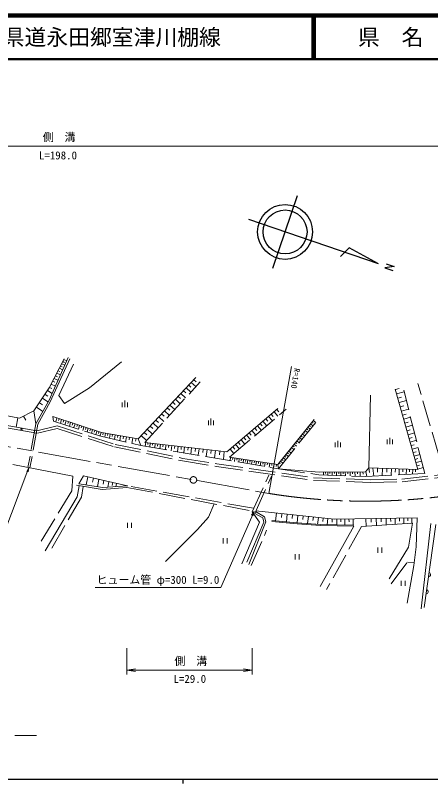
# Model space of a CAD drawing. Units: millimetres, scale not verified. Extents: x 40000 to 680000, y 20000 to 380000.
# Drawn here: x 229648 to 324780, y 204000 to 380000 of the extents above; entities that cross this region are included whole.
import ezdxf
from ezdxf.enums import TextEntityAlignment as Align

# ---------------------------------------------------------------- set-up
doc = ezdxf.new("R2010")
doc.units = ezdxf.units.MM
doc.header["$LTSCALE"] = 1000
doc.linetypes.add('CHAIN', pattern=[18.5, 12, -1.5, 3.5, -1.5])
doc.linetypes.add('DASHED', pattern=[7.5, 6, -1.5])
for name, color, linetype, lineweight in [('M-BMK', 2, 'CHAIN', 13), ('M-STR-HTXT', 7, 'Continuous', 13), ('M-TTL', 2, 'Continuous', 140), ('M-TTL-BAND', 7, 'Continuous', 25), ('M-TTL-LINE', 7, 'Continuous', 50), ('M-WORK', 1, 'Continuous', 13), ('方位マーク', 3, 'Continuous', 25)]:
    doc.layers.add(name, color=color, linetype=linetype, lineweight=lineweight)
doc.layers.add('M-TTL-TXT', color=7, linetype='Continuous')
doc.styles.add('ＭＳ ゴシック', font='')
doc.styles.get('ＭＳ ゴシック').set_extended_font_data('MS Gothic')

# ---------------------------------------------------------------- blocks, each defined once
blk = doc.blocks.new('open_arrow')
at = {"color": 0, "linetype": 'Continuous', "lineweight": -2}
blk.add_lwpolyline([(7.5, 1.25), (0, 0), (7.5, -1.25)], dxfattribs=at)

msp = doc.modelspace()

# ---------------------------------------------------------------- linework, layer by layer
at = {"layer": 'M-BMK'}
msp.add_line((162129, 293041), (287686, 270481), dxfattribs=at)
msp.add_circle((270438, 273580), 750, dxfattribs=at)
msp.add_arc((309925, 408703), 140000, 260.86, 292.8087, dxfattribs=at)
at = {"layer": 'M-STR-HTXT'}
for p, q in [((144767, 350000), (334033, 350000)), ((287686, 270481), (292912, 299564)), ((255189, 235000), (255189, 229000)), ((283904, 235000), (283904, 229000)), ((255189, 230000), (283904, 230000))]:
    msp.add_line(p, q, dxfattribs=at)
for points in [[(232758, 276385), (226767, 260618), (198017, 260618)], [(284324, 266324), (276689, 248941), (247939, 248941)]]:
    msp.add_lwpolyline(points, dxfattribs=at)
at = {"layer": 'M-TTL'}
msp.add_line((680000, 380000), (40000, 380000), dxfattribs=at)
at = {"layer": 'M-TTL-BAND'}
for p, q in [((40000, 205000), (579000, 205000)), ((268000, 205000), (268000, 204000))]:
    msp.add_line(p, q, dxfattribs=at)
at = {"layer": 'M-TTL-LINE'}
for p, q in [((297750, 380000), (297750, 370000)), ((298250, 380000), (298250, 370000)), ((40000, 370000), (680000, 370000))]:
    msp.add_line(p, q, dxfattribs=at)
at = {"layer": 'M-WORK'}
for p, q in [((240769, 301164), (241415, 300833)), ((242934, 300060), (239627, 292906)), ((240004, 299673), (240376, 299482)), ((240271, 300194), (240964, 299838)), ((240520, 300679), (240867, 300501)), ((246616, 294689), (253934, 300599)), ((239162, 298034), (239961, 297624)), ((239449, 298593), (239849, 298388)), ((239736, 299152), (240480, 298770)), ((238215, 296188), (238676, 295952)), ((238546, 296833), (239404, 296393)), ((238854, 297433), (239283, 297213)), ((269946, 295920), (270983, 294945)), ((270530, 296542), (271049, 296055)), ((237037, 294072), (238046, 293394)), ((237496, 294787), (238037, 294509)), ((237884, 295544), (238805, 295071)), ((240940, 291100), (246616, 294689)), ((268153, 294011), (268689, 293508)), ((268757, 294654), (269811, 293664)), ((269351, 295287), (269878, 294792)), ((316704, 294313), (317565, 294555)), ((235838, 292286), (237114, 291430)), ((236437, 293179), (237075, 292751)), ((239627, 292906), (240940, 291100)), ((266934, 292714), (267479, 292202)), ((267548, 293368), (268620, 292361)), ((310620, 276337), (310981, 292980)), ((316995, 293280), (318716, 293765)), ((317276, 292282), (318108, 292516)), ((235153, 291265), (235882, 290776)), ((254116, 290234), (254116, 291284)), ((254716, 290234), (254716, 291734)), ((255316, 290234), (255316, 291284)), ((265069, 290730), (266178, 289688)), ((265694, 291395), (266248, 290874)), ((266319, 292060), (267409, 291036)), ((317557, 291284), (319221, 291753)), ((317829, 290319), (318633, 290545)), ((234468, 290244), (235926, 289265)), ((263152, 288689), (263725, 288151)), ((263798, 289377), (264925, 288318)), ((264434, 290053), (264997, 289524)), ((288267, 288663), (288714, 288137)), ((288898, 289199), (289792, 288146)), ((289530, 289735), (289977, 289209)), ((318101, 289354), (319709, 289807)), ((318364, 288421), (319141, 288640)), ((230190, 287769), (229796, 285700)), ((231537, 288177), (232024, 287243)), ((238235, 288087), (238348, 287071)), ((239185, 287774), (238894, 286895)), ((239711, 287599), (239566, 287160)), ((240238, 287425), (239951, 286555)), ((240760, 287253), (240617, 286818)), ((241282, 287080), (240997, 286219)), ((241799, 286909), (241657, 286479)), ((261849, 287302), (262431, 286755)), ((262506, 288001), (263652, 286924)), ((273860, 286118), (273860, 287168)), ((274460, 286118), (274460, 287618)), ((275060, 286118), (275060, 287168)), ((286375, 287055), (287268, 286005)), ((287006, 287591), (287452, 287066)), ((287636, 288127), (288530, 287075)), ((297907, 287200), (298455, 286759)), ((318627, 287488), (320181, 287926)), ((242316, 286738), (242034, 285885)), ((242828, 286569), (242687, 286142)), ((243341, 286400), (243061, 285554)), ((243848, 286232), (243708, 285810)), ((244355, 286065), (244078, 285227)), ((244858, 285899), (244719, 285480)), ((245360, 285732), (245086, 284903)), ((245858, 285568), (245721, 285153)), ((246356, 285403), (246084, 284582)), ((246849, 285240), (246713, 284830)), ((259855, 285181), (261040, 284067)), ((260523, 285892), (261116, 285335)), ((261192, 286603), (262357, 285508)), ((284486, 285451), (284931, 284926)), ((285115, 285985), (286007, 284935)), ((285745, 286520), (286191, 285995)), ((296338, 285254), (296615, 285031)), ((296652, 285643), (297203, 285199)), ((296966, 286033), (297242, 285811)), ((297280, 286422), (297829, 285979)), ((297594, 286811), (297868, 286590)), ((318881, 286587), (319632, 286799)), ((319135, 285685), (320638, 286109)), ((247342, 285077), (247073, 284263)), ((247830, 284916), (247696, 284509)), ((248319, 284755), (248052, 283948)), ((248802, 284595), (248669, 284192)), ((249286, 284435), (249022, 283636)), ((249781, 284342), (249712, 283927)), ((250279, 284259), (250130, 283363)), ((250817, 284169), (250742, 283721)), ((251354, 284080), (251194, 283116)), ((251933, 283984), (251852, 283502)), ((252511, 283887), (252338, 282851)), ((253132, 283784), (253046, 283266)), ((253754, 283681), (253568, 282567)), ((254422, 283569), (254330, 283012)), ((255091, 283458), (254891, 282260)), ((258496, 283734), (259702, 282602)), ((259176, 284458), (259778, 283891)), ((282598, 283847), (283489, 282799)), ((283227, 284382), (283673, 283857)), ((283856, 284916), (284747, 283867)), ((295083, 283697), (295361, 283473)), ((295397, 284086), (295951, 283639)), ((295711, 284476), (295988, 284252)), ((296025, 284865), (296577, 284419)), ((319380, 284814), (320107, 285018)), ((319626, 283942), (321079, 284351)), ((255809, 283339), (255710, 282740)), ((256528, 283219), (256314, 281931)), ((257301, 283091), (257194, 282446)), ((257812, 283006), (258425, 281442)), ((259502, 282159), (259399, 281278)), ((260031, 282098), (259979, 281657)), ((260560, 282036), (260451, 281100)), ((261121, 281971), (261067, 281503)), ((261683, 281906), (261567, 280912)), ((262279, 281836), (262221, 281340)), ((262875, 281767), (262752, 280712)), ((263507, 281693), (263446, 281166)), ((264140, 281620), (264010, 280500)), ((280085, 281713), (280974, 280666)), ((280713, 282246), (281158, 281723)), ((281341, 282780), (282231, 281732)), ((281970, 283313), (282415, 282790)), ((293514, 281751), (294074, 281300)), ((293828, 282140), (294108, 281914)), ((294142, 282529), (294700, 282080)), ((294456, 282919), (294735, 282694)), ((294769, 283308), (295326, 282859)), ((302940, 281067), (302940, 282117)), ((303540, 281067), (303540, 282567)), ((304140, 281067), (304140, 282117)), ((314814, 281753), (314814, 282803)), ((315414, 281753), (315414, 283253)), ((316014, 281753), (316014, 282803)), ((319863, 283099), (320566, 283297)), ((320101, 282257), (321505, 282652)), ((320330, 281442), (321009, 281634)), ((264812, 281542), (264747, 280982)), ((265484, 281463), (265346, 280275)), ((266197, 281380), (266128, 280786)), ((266910, 281298), (266763, 280036)), ((267667, 281209), (267594, 280579)), ((268424, 281121), (268268, 279782)), ((269228, 281028), (269150, 280358)), ((270031, 280934), (269866, 279513)), ((270885, 280835), (270802, 280124)), ((271738, 280736), (271562, 279226)), ((272643, 280631), (272556, 279876)), ((273549, 280525), (273363, 278923)), ((274511, 280413), (274417, 279612)), ((275472, 280302), (275274, 278600)), ((276493, 280183), (276394, 279332)), ((277513, 280064), (277303, 278258)), ((278831, 280647), (279719, 279601)), ((279458, 281180), (279902, 280657)), ((292259, 280194), (292822, 279740)), ((292573, 280583), (292854, 280356)), ((292887, 280972), (293448, 280520)), ((293200, 281361), (293481, 281135)), ((320560, 280628), (321917, 281010)), ((320782, 279840), (321438, 280025)), ((278956, 278735), (278843, 277998)), ((279450, 278659), (279394, 278291)), ((279945, 278583), (279830, 277832)), ((280439, 278507), (280381, 278132)), ((280933, 278431), (280816, 277666)), ((281427, 278356), (281369, 277973)), ((281922, 278280), (281802, 277499)), ((282416, 278204), (282356, 277814)), ((282910, 278128), (282788, 277333)), ((290690, 278247), (290974, 278018)), ((291004, 278637), (291570, 278180)), ((291318, 279026), (291601, 278798)), ((291631, 279415), (292196, 278960)), ((291945, 279804), (292228, 279577)), ((321004, 279053), (322316, 279423)), ((321218, 278292), (321852, 278471)), ((229087, 277092), (242800, 274450)), ((283404, 278052), (283343, 277655)), ((283898, 277977), (283774, 277167)), ((284393, 277901), (284331, 277496)), ((284887, 277825), (284760, 277001)), ((285382, 277749), (285318, 277337)), ((285876, 277673), (285748, 276834)), ((286380, 277596), (286316, 277176)), ((286884, 277519), (286753, 276665)), ((287396, 277440), (287331, 277013)), ((287909, 277362), (287775, 276492)), ((288430, 277282), (288364, 276847)), ((288952, 277202), (288816, 276316)), ((289483, 277120), (289415, 276678)), ((289749, 277079), (289925, 276130)), ((290062, 277469), (290346, 277240)), ((290376, 277858), (290944, 277400)), ((310620, 276337), (310800, 275303)), ((321432, 277531), (322701, 277888)), ((321640, 276795), (322253, 276968)), ((321847, 276059), (323073, 276405)), ((300221, 275362), (300227, 274703)), ((300721, 275367), (300724, 275037)), ((301221, 275372), (301228, 274666)), ((301721, 275377), (301724, 275024)), ((302221, 275382), (302228, 274628)), ((302721, 275387), (302724, 275010)), ((303221, 275392), (303229, 274591)), ((303721, 275397), (303725, 274996)), ((304221, 275402), (304229, 274554)), ((304729, 275407), (304733, 274983)), ((305238, 275412), (305247, 274516)), ((305775, 275417), (305780, 274969)), ((306313, 275422), (306322, 274476)), ((306881, 275428), (306885, 274955)), ((307449, 275434), (307458, 274434)), ((308048, 275440), (308053, 274940)), ((308648, 275446), (308659, 274389)), ((309282, 275452), (309287, 274924)), ((309904, 275485), (310195, 274360)), ((311508, 276307), (311753, 274441)), ((312637, 276268), (312605, 275327)), ((313767, 276229), (313709, 274543)), ((314778, 276194), (314749, 275351)), ((315790, 276160), (315738, 274648)), ((316697, 276128), (316671, 275373)), ((317604, 276097), (317557, 274743)), ((318417, 276069), (318393, 275392)), ((319229, 276041), (319187, 274828)), ((319957, 276016), (319937, 275409)), ((320686, 275991), (320648, 274903)), ((321338, 275969), (321320, 275425)), ((242800, 274450), (242566, 271072)), ((245294, 274483), (244200, 272716)), ((255342, 272192), (245294, 274483)), ((246269, 274260), (245857, 272453)), ((247534, 273972), (247328, 273068)), ((248800, 273683), (248426, 272045)), ((249947, 273422), (249760, 272603)), ((251093, 273161), (250808, 271908)), ((251970, 272961), (251827, 272334)), ((243618, 272351), (249560, 271381)), ((243778, 269673), (244232, 272191)), ((244200, 272716), (249719, 271840)), ((249560, 271381), (255189, 271866)), ((249719, 271840), (255342, 272192)), ((252847, 272761), (252679, 272025)), ((255339, 272193), (255322, 272120)), ((236445, 257363), (243778, 269673)), ((275191, 268082), (273876, 265074)), ((285609, 263867), (283904, 266299)), ((286369, 264856), (284471, 265919)), ((284652, 266318), (286702, 265140)), ((284718, 266463), (302711, 264578)), ((289445, 265968), (289258, 264178)), ((290698, 265837), (290604, 264942)), ((273876, 265074), (271390, 262213)), ((286598, 263866), (286369, 264856)), ((286702, 265140), (287031, 263944)), ((291951, 265705), (291769, 263963)), ((293171, 265577), (293080, 264706)), ((294391, 265450), (294213, 263753)), ((295579, 265325), (295490, 264477)), ((296766, 265201), (296595, 263565)), ((297911, 265081), (297825, 264263)), ((299056, 264961), (298891, 263385)), ((300159, 264845), (300076, 264057)), ((301262, 264730), (301113, 263304)), ((302260, 264625), (302186, 263912)), ((302711, 264578), (321674, 264887)), ((303261, 264587), (303283, 263266)), ((304186, 264602), (304196, 263942)), ((305110, 264617), (305132, 263234)), ((306078, 264633), (306089, 263941)), ((307045, 264648), (307069, 263201)), ((309951, 264696), (309979, 262991)), ((311144, 264715), (311158, 263863)), ((312337, 264734), (312363, 263140)), ((313453, 264753), (313466, 263955)), ((314570, 264771), (314594, 263279)), ((315614, 264788), (315626, 264042)), ((316658, 264805), (316681, 263409)), ((317635, 264821), (317646, 264123)), ((318612, 264837), (318633, 263531)), ((319526, 264852), (319537, 264199)), ((320440, 264866), (320460, 263645)), ((321674, 264887), (321457, 258284)), ((255342, 263777), (255342, 262577)), ((256242, 262577), (256242, 263777)), ((281505, 254391), (285609, 263867)), ((282668, 254750), (286598, 263866)), ((287031, 263944), (283137, 254234)), ((299474, 249184), (307202, 262998)), ((320624, 263655), (308967, 262928)), ((319744, 258202), (320624, 263655)), ((322584, 244080), (324836, 263629)), ((323329, 244377), (325979, 263375)), ((271390, 262213), (264072, 254895)), ((277269, 260215), (277269, 259015)), ((278169, 259015), (278169, 260215)), ((312682, 258077), (312682, 256877)), ((313582, 256877), (313582, 258077)), ((315276, 250955), (319744, 258202)), ((321457, 258284), (320964, 253969)), ((293734, 256573), (293734, 255373)), ((294634, 255373), (294634, 256573)), ((320964, 253969), (319428, 245326)), ((318053, 250479), (318053, 249279)), ((318953, 249279), (318953, 250479)), ((229500, 215000), (234500, 215000))]:
    msp.add_line(p, q, dxfattribs=at)
at = {"layer": 'M-WORK', "linetype": 'DASHED'}
for p, q in [((259317, 282181), (272017, 296078)), ((278737, 278768), (291719, 289780)), ((234368, 286424), (232540, 276427)), ((234825, 286318), (232998, 276321)), ((283904, 266299), (287741, 274646)), ((284471, 265919), (288349, 274469)), ((242566, 271072), (234822, 258380)), ((245206, 272092), (244775, 269599)), ((255189, 271866), (283925, 266430)), ((284217, 267087), (255342, 272192)), ((244775, 269599), (237316, 256797)), ((308967, 262928), (300940, 248457)), ((283690, 253987), (287208, 262055)), ((315760, 249779), (319450, 254700)), ((319450, 254700), (321039, 254623))]:
    msp.add_line(p, q, dxfattribs=at)
at = {"layer": 'M-WORK'}
for points in [[(234539, 284305), (144767, 300109), (141515, 304503), (131445, 304722), (123549, 304417), (114480, 303073), (102760, 304253), (102072, 303424)], [(102193, 304798), (114530, 303673), (123513, 304963), (131417, 305244), (141808, 305033), (144833, 300858), (234593, 284845)], [(182663, 299628), (183249, 296708), (230604, 287690), (233911, 289414), (237429, 294656), (240841, 301305)], [(233911, 289414), (234368, 286424), (237358, 291877), (241756, 301587)], [(242108, 301305), (237605, 291455), (234825, 286318)], [(238235, 288087), (249352, 284413), (257812, 283006), (271009, 297051)], [(289925, 276130), (299221, 275352), (309881, 275458), (310620, 276337), (321878, 275950), (316689, 294368)], [(259317, 282181), (278068, 280000), (289749, 289921)], [(278737, 278768), (289749, 277079), (298087, 287423)], [(307202, 262998), (299572, 263130), (294209, 263553), (288376, 264053)], [(307206, 263198), (299581, 263330), (294225, 263752), (288393, 264252)]]:
    msp.add_lwpolyline(points, dxfattribs=at)
at = {"layer": 'M-WORK', "linetype": 'DASHED'}
for points in [[(328130, 274865), (326807, 278737), (321835, 295695)], [(289925, 276130), (299162, 274742), (309881, 274344), (323414, 275047), (318618, 294157)], [(238348, 287071), (249208, 283576), (258425, 281442), (289925, 276130), (298790, 287177)], [(234593, 284845), (239214, 285950), (252478, 281723), (268037, 278517), (275823, 277251), (297964, 274061), (311052, 273616), (318182, 273756), (333967, 275515)], [(234733, 284261), (239191, 285327), (252326, 281142), (267928, 277927), (275732, 276658), (297911, 273463), (311048, 273015), (318221, 273157), (334033, 274919)]]:
    msp.add_lwpolyline(points, dxfattribs=at)
at = {"layer": 'M-WORK'}
for centre, radius, start, end in [((231017, 284925), 200, 350.01536, 170.01536), ((231060, 285475), 200, 169.88466, 349.88466), ((324266, 251911), 512, 274.73853, 69.37776), ((323714, 247949), 512, 274.73853, 69.37776)]:
    msp.add_arc(centre, radius, start, end, dxfattribs=at)
at = {"layer": '方位マーク'}
for p, q in [((288605, 322064), (294271, 338724)), ((312857, 323109), (283108, 333227)), ((306122, 326727), (304123, 324752)), ((312857, 323109), (306122, 326727)), ((316419, 322477), (314253, 322150)), ((314253, 322150), (316100, 321533)), ((314582, 323101), (316419, 322477))]:
    msp.add_line(p, q, dxfattribs=at)
for radius in [6284, 5028]:
    msp.add_circle((291438, 330394), radius, dxfattribs=at)

# ---------------------------------------------------------------- block references
at = {"layer": 'M-STR-HTXT'}
for p, xscale, yscale, rotation in [((232758, 276385), 133, 133, 249.2), ((284324, 266324), 133, 133, 246.3), ((283904, 230000), 267, 267, 180)]:
    msp.add_blockref('open_arrow', p, dxfattribs=dict(at, xscale=xscale, yscale=yscale, rotation=rotation))
at = {"layer": 'M-STR-HTXT', "xscale": 267, "yscale": 267}
msp.add_blockref('open_arrow', (255189, 230000), dxfattribs=at)

# ---------------------------------------------------------------- texts
at = {"layer": 'M-STR-HTXT', "style": 'ＭＳ ゴシック'}
for s, p in [('側\u3000溝', (239672, 352084)), ('ヒューム管 φ=300 L=9.0', (262314, 250691)), ('側\u3000溝', (269846, 232078))]:
    msp.add_text(s, height=1833, dxfattribs=at).set_placement(p, align=Align.MIDDLE_CENTER)
for s, p in [('L=198.0', (239408, 346458)), ('L=29.0', (269608, 226536))]:
    msp.add_text(s, height=1833, dxfattribs=at).set_placement(p, align=Align.BOTTOM_CENTER)
msp.add_text('R=140', height=1320, rotation=259.814, dxfattribs=at).set_placement((293821, 296832), align=Align.MIDDLE_CENTER)
at = {"layer": 'M-TTL-TXT', "style": 'ＭＳ ゴシック'}
msp.add_text('一般県道永田郷室津川棚線', height=3666, dxfattribs=at).set_placement((216734, 375000), align=Align.MIDDLE_LEFT)
msp.add_text('県\u3000名', height=3666, dxfattribs=at).set_placement((315625, 375000), align=Align.MIDDLE_CENTER)

doc.saveas('drawing.dxf')
